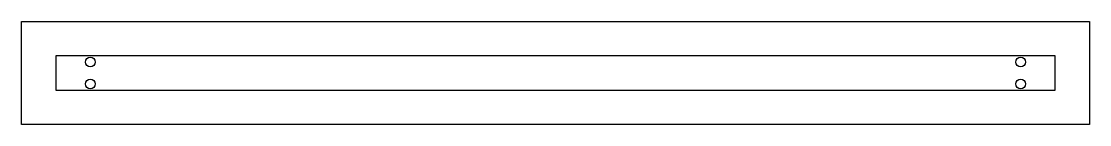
# Model space of a CAD drawing. Header units: millimetres. Extents: x -61 to 249, y -33 to -3.
import ezdxf

# ---------------------------------------------------------------- set-up
doc = ezdxf.new("R2010")
doc.units = ezdxf.units.MM
doc.layers.add('002_flexible', color=7, linetype='Continuous')

msp = doc.modelspace()

# ---------------------------------------------------------------- linework, layer by layer
at = {"layer": '002_flexible'}
for points in [[(-60.68, -33.14), (-60.68, -3.15), (249.32, -3.15), (249.32, -33.14)], [(239.31, -13.15), (171.32, -13.15), (97.32, -13.16), (14.32, -13.16), (-50.67, -13.15), (-50.68, -23.14), (17.32, -23.14), (91.32, -23.14), (177.32, -23.14), (239.32, -23.14)], [(-42.1, -14.98), (-41.99, -14.44), (-41.68, -13.97), (-41.22, -13.67), (-40.68, -13.56), (-40.13, -13.67), (-39.67, -13.97), (-39.36, -14.44), (-39.26, -14.98), (-39.36, -15.52), (-39.67, -15.98), (-40.13, -16.29), (-40.68, -16.4), (-41.23, -16.29), (-41.68, -15.99), (-41.99, -15.53)], [(230.74, -14.98), (230.64, -15.52), (230.32, -15.99), (229.87, -16.29), (229.33, -16.4), (228.78, -16.29), (228.32, -15.99), (228.01, -15.53), (227.9, -14.98), (228.01, -14.44), (228.32, -13.97), (228.78, -13.67), (229.32, -13.56), (229.87, -13.67), (230.33, -13.97), (230.63, -14.43)], [(-42.1, -21.33), (-41.99, -20.79), (-41.68, -20.32), (-41.22, -20.02), (-40.68, -19.91), (-40.13, -20.02), (-39.67, -20.32), (-39.36, -20.79), (-39.26, -21.33), (-39.36, -21.87), (-39.67, -22.33), (-40.13, -22.64), (-40.68, -22.75), (-41.23, -22.64), (-41.68, -22.34), (-41.99, -21.88)], [(230.74, -21.33), (230.64, -21.87), (230.32, -22.34), (229.87, -22.64), (229.33, -22.75), (228.78, -22.64), (228.32, -22.34), (228.01, -21.88), (227.9, -21.33), (228.01, -20.79), (228.31, -20.33), (228.78, -20.02), (229.32, -19.91), (229.87, -20.02), (230.33, -20.32), (230.63, -20.78)]]:
    msp.add_lwpolyline(points, close=True, dxfattribs=at)

doc.saveas('drawing.dxf')
